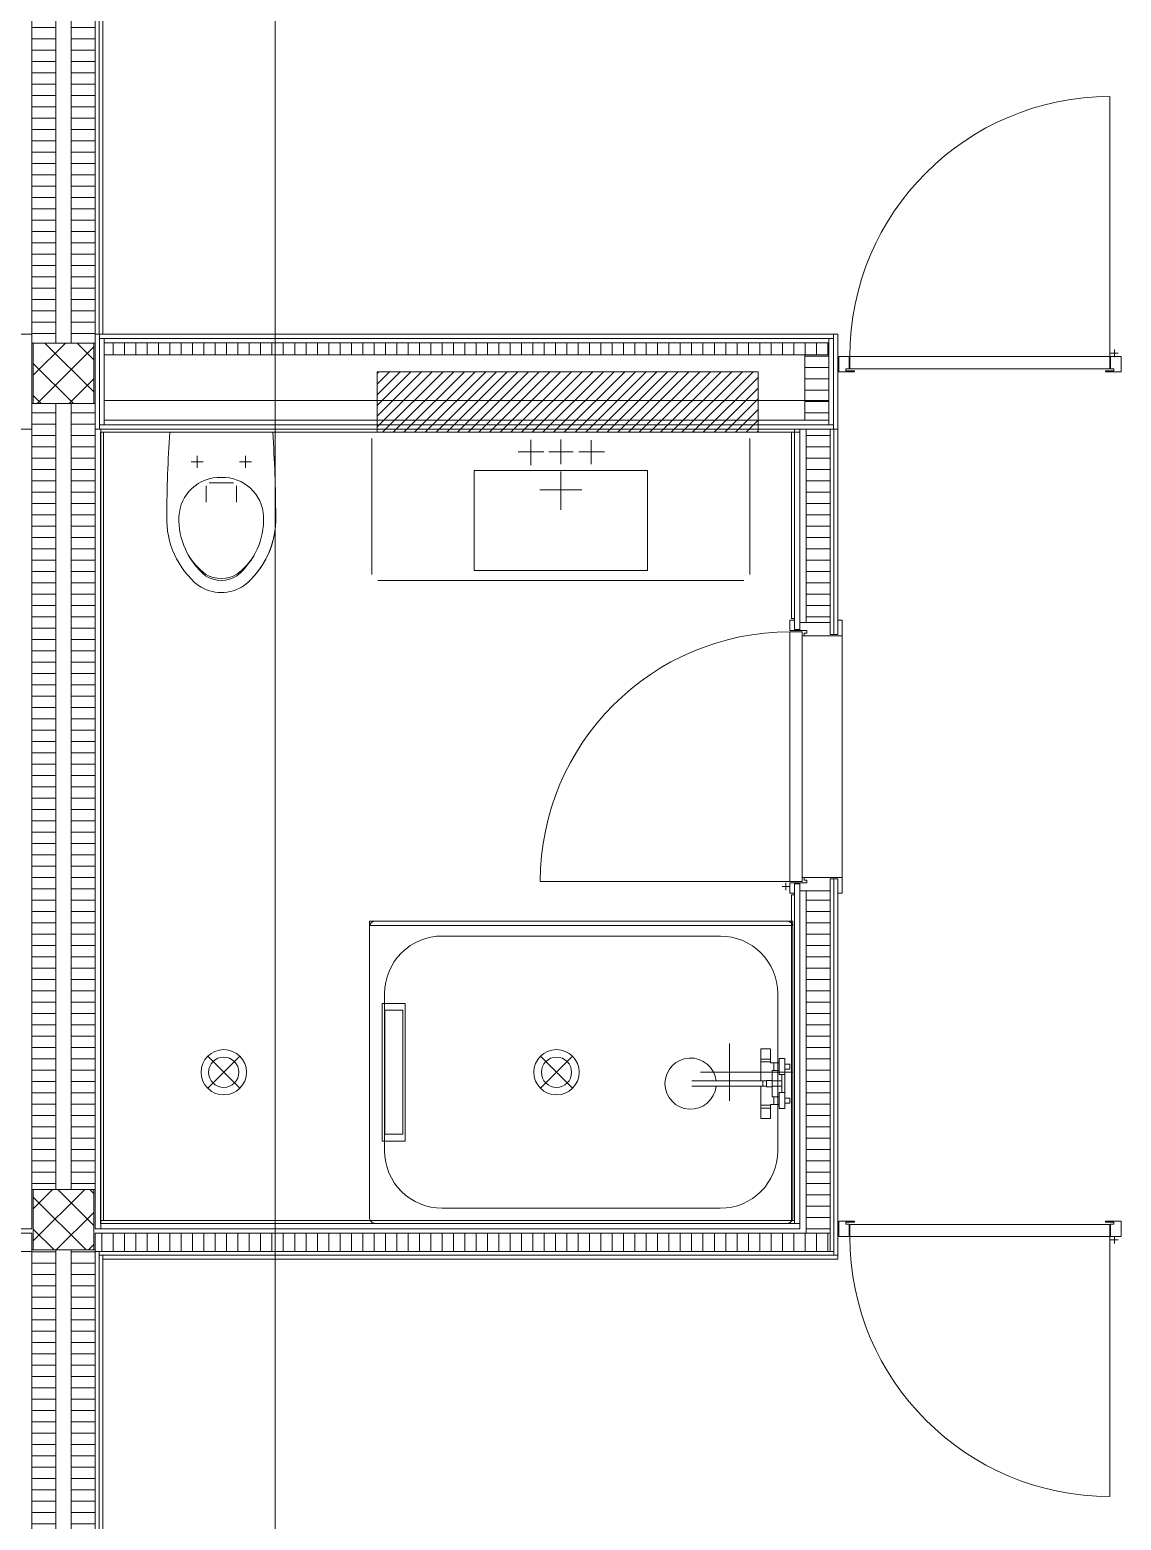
# Model space of a CAD drawing. Extents: x -5275 to 65950, y -3225 to 18875.
# Drawn here: x 46214 to 49822, y 5231 to 10162 of the extents above; entities that cross this region are included whole.
import ezdxf

# ---------------------------------------------------------------- set-up
doc = ezdxf.new("R2010")
doc.units = 0
doc.header["$LTSCALE"] = 50
doc.layers.get('0').update_dxf_attribs({"lineweight": 25})
doc.layers.add('Zargen Fenster', color=7, linetype='Continuous', lineweight=25)

# ---------------------------------------------------------------- blocks, each defined once
blk = doc.blocks.new('Blockreferenz-A0MJL06VFC', base_point=(46225, 8925))
at = {"layer": 'Zargen Fenster', "color": 8, "lineweight": 13, "true_color": 0x808080}
for p, q in [((46225, 9018.6), (46331.4, 9125)), ((46425, 8963.8), (46263.8, 9125)), ((46425, 9069.8), (46369.8, 9125)), ((46237.5, 8925), (46425, 9112.5)), ((46357.7, 8925), (46225, 9057.7)), ((46343.5, 8925), (46425, 9006.5)), ((46251.6, 8925), (46225, 8951.6))]:
    blk.add_line(p, q, dxfattribs=at)
blk = doc.blocks.new('Blockreferenz-A0MJL06XFC', base_point=(46220, 6344.4))
at = {"layer": 'Zargen Fenster', "color": 8, "lineweight": 13, "true_color": 0x808080}
for p, q in [((46220, 8894.4), (46300, 8894.4)), ((46220, 8856.9), (46300, 8856.9)), ((46220, 8819.4), (46300, 8819.4)), ((46220, 8781.9), (46300, 8781.9)), ((46220, 8744.4), (46300, 8744.4)), ((46220, 8706.9), (46300, 8706.9)), ((46220, 8669.4), (46300, 8669.4)), ((46220, 8631.9), (46300, 8631.9)), ((46220, 8594.4), (46300, 8594.4)), ((46220, 8556.9), (46300, 8556.9)), ((46220, 8519.4), (46300, 8519.4)), ((46220, 8481.9), (46300, 8481.9)), ((46220, 8444.4), (46300, 8444.4)), ((46220, 8406.9), (46300, 8406.9)), ((46220, 8369.4), (46300, 8369.4)), ((46220, 8331.9), (46300, 8331.9)), ((46220, 8294.4), (46300, 8294.4)), ((46220, 8256.9), (46300, 8256.9)), ((46220, 8219.4), (46300, 8219.4)), ((46220, 8181.9), (46300, 8181.9)), ((46220, 8144.4), (46300, 8144.4)), ((46220, 8106.9), (46300, 8106.9)), ((46220, 8069.4), (46300, 8069.4)), ((46220, 8031.9), (46300, 8031.9)), ((46220, 7994.4), (46300, 7994.4)), ((46220, 7956.9), (46300, 7956.9)), ((46220, 7919.4), (46300, 7919.4)), ((46220, 7881.9), (46300, 7881.9)), ((46220, 7844.4), (46300, 7844.4)), ((46220, 7806.9), (46300, 7806.9)), ((46220, 7769.4), (46300, 7769.4)), ((46220, 7731.9), (46300, 7731.9)), ((46220, 7694.4), (46300, 7694.4)), ((46220, 7656.9), (46300, 7656.9)), ((46220, 7619.4), (46300, 7619.4)), ((46220, 7581.9), (46300, 7581.9)), ((46220, 7544.4), (46300, 7544.4)), ((46220, 7506.9), (46300, 7506.9)), ((46220, 7469.4), (46300, 7469.4)), ((46220, 7431.9), (46300, 7431.9)), ((46220, 7394.4), (46300, 7394.4)), ((46220, 7356.9), (46300, 7356.9)), ((46220, 7319.4), (46300, 7319.4)), ((46220, 7281.9), (46300, 7281.9)), ((46220, 7244.4), (46300, 7244.4)), ((46220, 7206.9), (46300, 7206.9)), ((46220, 7169.4), (46300, 7169.4)), ((46220, 7131.9), (46300, 7131.9)), ((46220, 7094.4), (46300, 7094.4)), ((46220, 7056.9), (46300, 7056.9)), ((46220, 7019.4), (46300, 7019.4)), ((46220, 6981.9), (46300, 6981.9)), ((46220, 6944.4), (46300, 6944.4)), ((46220, 6906.9), (46300, 6906.9)), ((46220, 6869.4), (46300, 6869.4)), ((46220, 6831.9), (46300, 6831.9)), ((46220, 6794.4), (46300, 6794.4)), ((46220, 6756.9), (46300, 6756.9)), ((46220, 6719.4), (46300, 6719.4)), ((46220, 6681.9), (46300, 6681.9)), ((46220, 6644.4), (46300, 6644.4)), ((46220, 6606.9), (46300, 6606.9)), ((46220, 6569.4), (46300, 6569.4)), ((46220, 6531.9), (46300, 6531.9)), ((46220, 6494.4), (46300, 6494.4)), ((46220, 6456.9), (46300, 6456.9)), ((46220, 6419.4), (46300, 6419.4)), ((46220, 6381.9), (46300, 6381.9)), ((46220, 6344.4), (46300, 6344.4))]:
    blk.add_line(p, q, dxfattribs=at)
blk = doc.blocks.new('Blockreferenz-A0MJL06ZFC', base_point=(46350, 6344.4))
at = {"layer": 'Zargen Fenster', "color": 8, "lineweight": 13, "true_color": 0x808080}
for p, q in [((46350, 8894.4), (46430, 8894.4)), ((46350, 8856.9), (46430, 8856.9)), ((46350, 8819.4), (46430, 8819.4)), ((46350, 8781.9), (46430, 8781.9)), ((46350, 8744.4), (46430, 8744.4)), ((46350, 8706.9), (46430, 8706.9)), ((46350, 8669.4), (46430, 8669.4)), ((46350, 8631.9), (46430, 8631.9)), ((46350, 8594.4), (46430, 8594.4)), ((46350, 8556.9), (46430, 8556.9)), ((46350, 8519.4), (46430, 8519.4)), ((46350, 8481.9), (46430, 8481.9)), ((46350, 8444.4), (46430, 8444.4)), ((46350, 8406.9), (46430, 8406.9)), ((46350, 8369.4), (46430, 8369.4)), ((46350, 8331.9), (46430, 8331.9)), ((46350, 8294.4), (46430, 8294.4)), ((46350, 8256.9), (46430, 8256.9)), ((46350, 8219.4), (46430, 8219.4)), ((46350, 8181.9), (46430, 8181.9)), ((46350, 8144.4), (46430, 8144.4)), ((46350, 8106.9), (46430, 8106.9)), ((46350, 8069.4), (46430, 8069.4)), ((46350, 8031.9), (46430, 8031.9)), ((46350, 7994.4), (46430, 7994.4)), ((46350, 7956.9), (46430, 7956.9)), ((46350, 7919.4), (46430, 7919.4)), ((46350, 7881.9), (46430, 7881.9)), ((46350, 7844.4), (46430, 7844.4)), ((46350, 7806.9), (46430, 7806.9)), ((46350, 7769.4), (46430, 7769.4)), ((46350, 7731.9), (46430, 7731.9)), ((46350, 7694.4), (46430, 7694.4)), ((46350, 7656.9), (46430, 7656.9)), ((46350, 7619.4), (46430, 7619.4)), ((46350, 7581.9), (46430, 7581.9)), ((46350, 7544.4), (46430, 7544.4)), ((46350, 7506.9), (46430, 7506.9)), ((46350, 7469.4), (46430, 7469.4)), ((46350, 7431.9), (46430, 7431.9)), ((46350, 7394.4), (46430, 7394.4)), ((46350, 7356.9), (46430, 7356.9)), ((46350, 7319.4), (46430, 7319.4)), ((46350, 7281.9), (46430, 7281.9)), ((46350, 7244.4), (46430, 7244.4)), ((46350, 7206.9), (46430, 7206.9)), ((46350, 7169.4), (46430, 7169.4)), ((46350, 7131.9), (46430, 7131.9)), ((46350, 7094.4), (46430, 7094.4)), ((46350, 7056.9), (46430, 7056.9)), ((46350, 7019.4), (46430, 7019.4)), ((46350, 6981.9), (46430, 6981.9)), ((46350, 6944.4), (46430, 6944.4)), ((46350, 6906.9), (46430, 6906.9)), ((46350, 6869.4), (46430, 6869.4)), ((46350, 6831.9), (46430, 6831.9)), ((46350, 6794.4), (46430, 6794.4)), ((46350, 6756.9), (46430, 6756.9)), ((46350, 6719.4), (46430, 6719.4)), ((46350, 6681.9), (46430, 6681.9)), ((46350, 6644.4), (46430, 6644.4)), ((46350, 6606.9), (46430, 6606.9)), ((46350, 6569.4), (46430, 6569.4)), ((46350, 6531.9), (46430, 6531.9)), ((46350, 6494.4), (46430, 6494.4)), ((46350, 6456.9), (46430, 6456.9)), ((46350, 6419.4), (46430, 6419.4)), ((46350, 6381.9), (46430, 6381.9)), ((46350, 6344.4), (46430, 6344.4))]:
    blk.add_line(p, q, dxfattribs=at)
blk = doc.blocks.new('Blockreferenz-A0MJL073FC', base_point=(46220, 9156.9))
at = {"layer": 'Zargen Fenster', "color": 8, "lineweight": 13, "true_color": 0x808080}
for p, q in [((46220, 13094.4), (46300, 13094.4)), ((46220, 13056.9), (46300, 13056.9)), ((46220, 13019.4), (46300, 13019.4)), ((46220, 12981.9), (46300, 12981.9)), ((46220, 12944.4), (46300, 12944.4)), ((46220, 12906.9), (46300, 12906.9)), ((46220, 12869.4), (46300, 12869.4)), ((46220, 12831.9), (46300, 12831.9)), ((46220, 12794.4), (46300, 12794.4)), ((46220, 12756.9), (46300, 12756.9)), ((46220, 12719.4), (46300, 12719.4)), ((46220, 12681.9), (46300, 12681.9)), ((46220, 12644.4), (46300, 12644.4)), ((46220, 12606.9), (46300, 12606.9)), ((46220, 12569.4), (46300, 12569.4)), ((46220, 12531.9), (46300, 12531.9)), ((46220, 12494.4), (46300, 12494.4)), ((46220, 12456.9), (46300, 12456.9)), ((46220, 12419.4), (46300, 12419.4)), ((46220, 12381.9), (46300, 12381.9)), ((46220, 12344.4), (46300, 12344.4)), ((46220, 12306.9), (46300, 12306.9)), ((46220, 12269.4), (46300, 12269.4)), ((46220, 12231.9), (46300, 12231.9)), ((46220, 12194.4), (46300, 12194.4)), ((46220, 12156.9), (46300, 12156.9)), ((46220, 12119.4), (46300, 12119.4)), ((46220, 12081.9), (46300, 12081.9)), ((46220, 12044.4), (46300, 12044.4)), ((46220, 12006.9), (46300, 12006.9)), ((46220, 11969.4), (46300, 11969.4)), ((46220, 11931.9), (46300, 11931.9)), ((46220, 11894.4), (46300, 11894.4)), ((46220, 11856.9), (46300, 11856.9)), ((46220, 11819.4), (46300, 11819.4)), ((46220, 11781.9), (46300, 11781.9)), ((46220, 11744.4), (46300, 11744.4)), ((46220, 11706.9), (46300, 11706.9)), ((46220, 11669.4), (46300, 11669.4)), ((46220, 11631.9), (46300, 11631.9)), ((46220, 11594.4), (46300, 11594.4)), ((46220, 11556.9), (46300, 11556.9)), ((46220, 11519.4), (46300, 11519.4)), ((46220, 11481.9), (46300, 11481.9)), ((46220, 11444.4), (46300, 11444.4)), ((46220, 11406.9), (46300, 11406.9)), ((46220, 11369.4), (46300, 11369.4)), ((46220, 11331.9), (46300, 11331.9)), ((46220, 11294.4), (46300, 11294.4)), ((46220, 11256.9), (46300, 11256.9)), ((46220, 11219.4), (46300, 11219.4)), ((46220, 11181.9), (46300, 11181.9)), ((46220, 11144.4), (46300, 11144.4)), ((46220, 11106.9), (46300, 11106.9)), ((46220, 11069.4), (46300, 11069.4)), ((46220, 11031.9), (46300, 11031.9)), ((46220, 10994.4), (46300, 10994.4)), ((46220, 10956.9), (46300, 10956.9)), ((46220, 10919.4), (46300, 10919.4)), ((46220, 10881.9), (46300, 10881.9)), ((46220, 10844.4), (46300, 10844.4)), ((46220, 10806.9), (46300, 10806.9)), ((46220, 10769.4), (46300, 10769.4)), ((46220, 10731.9), (46300, 10731.9)), ((46220, 10694.4), (46300, 10694.4)), ((46220, 10656.9), (46300, 10656.9)), ((46220, 10619.4), (46300, 10619.4)), ((46220, 10581.9), (46300, 10581.9)), ((46220, 10544.4), (46300, 10544.4)), ((46220, 10506.9), (46300, 10506.9)), ((46220, 10469.4), (46300, 10469.4)), ((46220, 10431.9), (46300, 10431.9)), ((46220, 10394.4), (46300, 10394.4)), ((46220, 10356.9), (46300, 10356.9)), ((46220, 10319.4), (46300, 10319.4)), ((46220, 10281.9), (46300, 10281.9)), ((46220, 10244.4), (46300, 10244.4)), ((46220, 10206.9), (46300, 10206.9)), ((46220, 10169.4), (46300, 10169.4)), ((46220, 10131.9), (46300, 10131.9)), ((46220, 10094.4), (46300, 10094.4)), ((46220, 10056.9), (46300, 10056.9)), ((46220, 10019.4), (46300, 10019.4)), ((46220, 9981.9), (46300, 9981.9)), ((46220, 9944.4), (46300, 9944.4)), ((46220, 9906.9), (46300, 9906.9)), ((46220, 9869.4), (46300, 9869.4)), ((46220, 9831.9), (46300, 9831.9)), ((46220, 9794.4), (46300, 9794.4)), ((46220, 9756.9), (46300, 9756.9)), ((46220, 9719.4), (46300, 9719.4)), ((46220, 9681.9), (46300, 9681.9)), ((46220, 9644.4), (46300, 9644.4)), ((46220, 9606.9), (46300, 9606.9)), ((46220, 9569.4), (46300, 9569.4)), ((46220, 9531.9), (46300, 9531.9)), ((46220, 9494.4), (46300, 9494.4)), ((46220, 9456.9), (46300, 9456.9)), ((46220, 9419.4), (46300, 9419.4)), ((46220, 9381.9), (46300, 9381.9)), ((46220, 9344.4), (46300, 9344.4)), ((46220, 9306.9), (46300, 9306.9)), ((46220, 9269.4), (46300, 9269.4)), ((46220, 9231.9), (46300, 9231.9)), ((46220, 9194.4), (46300, 9194.4)), ((46220, 9156.9), (46300, 9156.9))]:
    blk.add_line(p, q, dxfattribs=at)
blk = doc.blocks.new('Blockreferenz-A0MJL075FC', base_point=(46350, 9156.9))
at = {"layer": 'Zargen Fenster', "color": 8, "lineweight": 13, "true_color": 0x808080}
for p, q in [((46350, 13094.4), (46430, 13094.4)), ((46350, 13056.9), (46430, 13056.9)), ((46350, 13019.4), (46430, 13019.4)), ((46350, 12981.9), (46430, 12981.9)), ((46350, 12944.4), (46430, 12944.4)), ((46350, 12906.9), (46430, 12906.9)), ((46350, 12869.4), (46430, 12869.4)), ((46350, 12831.9), (46430, 12831.9)), ((46350, 12794.4), (46430, 12794.4)), ((46350, 12756.9), (46430, 12756.9)), ((46350, 12719.4), (46430, 12719.4)), ((46350, 12681.9), (46430, 12681.9)), ((46350, 12644.4), (46430, 12644.4)), ((46350, 12606.9), (46430, 12606.9)), ((46350, 12569.4), (46430, 12569.4)), ((46350, 12531.9), (46430, 12531.9)), ((46350, 12494.4), (46430, 12494.4)), ((46350, 12456.9), (46430, 12456.9)), ((46350, 12419.4), (46430, 12419.4)), ((46350, 12381.9), (46430, 12381.9)), ((46350, 12344.4), (46430, 12344.4)), ((46350, 12306.9), (46430, 12306.9)), ((46350, 12269.4), (46430, 12269.4)), ((46350, 12231.9), (46430, 12231.9)), ((46350, 12194.4), (46430, 12194.4)), ((46350, 12156.9), (46430, 12156.9)), ((46350, 12119.4), (46430, 12119.4)), ((46350, 12081.9), (46430, 12081.9)), ((46350, 12044.4), (46430, 12044.4)), ((46350, 12006.9), (46430, 12006.9)), ((46350, 11969.4), (46430, 11969.4)), ((46350, 11931.9), (46430, 11931.9)), ((46350, 11894.4), (46430, 11894.4)), ((46350, 11856.9), (46430, 11856.9)), ((46350, 11819.4), (46430, 11819.4)), ((46350, 11781.9), (46430, 11781.9)), ((46350, 11744.4), (46430, 11744.4)), ((46350, 11706.9), (46430, 11706.9)), ((46350, 11669.4), (46430, 11669.4)), ((46350, 11631.9), (46430, 11631.9)), ((46350, 11594.4), (46430, 11594.4)), ((46350, 11556.9), (46430, 11556.9)), ((46350, 11519.4), (46430, 11519.4)), ((46350, 11481.9), (46430, 11481.9)), ((46350, 11444.4), (46430, 11444.4)), ((46350, 11406.9), (46430, 11406.9)), ((46350, 11369.4), (46430, 11369.4)), ((46350, 11331.9), (46430, 11331.9)), ((46350, 11294.4), (46430, 11294.4)), ((46350, 11256.9), (46430, 11256.9)), ((46350, 11219.4), (46430, 11219.4)), ((46350, 11181.9), (46430, 11181.9)), ((46350, 11144.4), (46430, 11144.4)), ((46350, 11106.9), (46430, 11106.9)), ((46350, 11069.4), (46430, 11069.4)), ((46350, 11031.9), (46430, 11031.9)), ((46350, 10994.4), (46430, 10994.4)), ((46350, 10956.9), (46430, 10956.9)), ((46350, 10919.4), (46430, 10919.4)), ((46350, 10881.9), (46430, 10881.9)), ((46350, 10844.4), (46430, 10844.4)), ((46350, 10806.9), (46430, 10806.9)), ((46350, 10769.4), (46430, 10769.4)), ((46350, 10731.9), (46430, 10731.9)), ((46350, 10694.4), (46430, 10694.4)), ((46350, 10656.9), (46430, 10656.9)), ((46350, 10619.4), (46430, 10619.4)), ((46350, 10581.9), (46430, 10581.9)), ((46350, 10544.4), (46430, 10544.4)), ((46350, 10506.9), (46430, 10506.9)), ((46350, 10469.4), (46430, 10469.4)), ((46350, 10431.9), (46430, 10431.9)), ((46350, 10394.4), (46430, 10394.4)), ((46350, 10356.9), (46430, 10356.9)), ((46350, 10319.4), (46430, 10319.4)), ((46350, 10281.9), (46430, 10281.9)), ((46350, 10244.4), (46430, 10244.4)), ((46350, 10206.9), (46430, 10206.9)), ((46350, 10169.4), (46430, 10169.4)), ((46350, 10131.9), (46430, 10131.9)), ((46350, 10094.4), (46430, 10094.4)), ((46350, 10056.9), (46430, 10056.9)), ((46350, 10019.4), (46430, 10019.4)), ((46350, 9981.9), (46430, 9981.9)), ((46350, 9944.4), (46430, 9944.4)), ((46350, 9906.9), (46430, 9906.9)), ((46350, 9869.4), (46430, 9869.4)), ((46350, 9831.9), (46430, 9831.9)), ((46350, 9794.4), (46430, 9794.4)), ((46350, 9756.9), (46430, 9756.9)), ((46350, 9719.4), (46430, 9719.4)), ((46350, 9681.9), (46430, 9681.9)), ((46350, 9644.4), (46430, 9644.4)), ((46350, 9606.9), (46430, 9606.9)), ((46350, 9569.4), (46430, 9569.4)), ((46350, 9531.9), (46430, 9531.9)), ((46350, 9494.4), (46430, 9494.4)), ((46350, 9456.9), (46430, 9456.9)), ((46350, 9419.4), (46430, 9419.4)), ((46350, 9381.9), (46430, 9381.9)), ((46350, 9344.4), (46430, 9344.4)), ((46350, 9306.9), (46430, 9306.9)), ((46350, 9269.4), (46430, 9269.4)), ((46350, 9231.9), (46430, 9231.9)), ((46350, 9194.4), (46430, 9194.4)), ((46350, 9156.9), (46430, 9156.9))]:
    blk.add_line(p, q, dxfattribs=at)
blk = doc.blocks.new('Blockreferenz-A0MJL079FC', base_point=(46225, 6125))
at = {"layer": 'Zargen Fenster', "color": 8, "lineweight": 13, "true_color": 0x808080}
for p, q in [((46225, 6260.9), (46289.1, 6325)), ((46225, 6154.8), (46395.2, 6325)), ((46425, 6206.1), (46306.1, 6325)), ((46425, 6312.1), (46412.1, 6325)), ((46400, 6125), (46225, 6300)), ((46301.2, 6125), (46425, 6248.8)), ((46293.9, 6125), (46225, 6193.9)), ((46407.3, 6125), (46425, 6142.7))]:
    blk.add_line(p, q, dxfattribs=at)
blk = doc.blocks.new('Blockreferenz-A0MJL07BFC', base_point=(46220, 2556.9))
at = {"layer": 'Zargen Fenster', "color": 8, "lineweight": 13, "true_color": 0x808080}
for p, q in [((46220, 6119.4), (46300, 6119.4)), ((46220, 6081.9), (46300, 6081.9)), ((46220, 6044.4), (46300, 6044.4)), ((46220, 6006.9), (46300, 6006.9)), ((46220, 5969.4), (46300, 5969.4)), ((46220, 5931.9), (46300, 5931.9)), ((46220, 5894.4), (46300, 5894.4)), ((46220, 5856.9), (46300, 5856.9)), ((46220, 5819.4), (46300, 5819.4)), ((46220, 5781.9), (46300, 5781.9)), ((46220, 5744.4), (46300, 5744.4)), ((46220, 5706.9), (46300, 5706.9)), ((46220, 5669.4), (46300, 5669.4)), ((46220, 5631.9), (46300, 5631.9)), ((46220, 5594.4), (46300, 5594.4)), ((46220, 5556.9), (46300, 5556.9)), ((46220, 5519.4), (46300, 5519.4)), ((46220, 5481.9), (46300, 5481.9)), ((46220, 5444.4), (46300, 5444.4)), ((46220, 5406.9), (46300, 5406.9)), ((46220, 5369.4), (46300, 5369.4)), ((46220, 5331.9), (46300, 5331.9)), ((46220, 5294.4), (46300, 5294.4)), ((46220, 5256.9), (46300, 5256.9)), ((46220, 5219.4), (46300, 5219.4)), ((46220, 5181.9), (46300, 5181.9)), ((46220, 5144.4), (46300, 5144.4)), ((46220, 5106.9), (46300, 5106.9)), ((46220, 5069.4), (46300, 5069.4)), ((46220, 5031.9), (46300, 5031.9)), ((46220, 4994.4), (46300, 4994.4)), ((46220, 4956.9), (46300, 4956.9)), ((46220, 4919.4), (46300, 4919.4)), ((46220, 4881.9), (46300, 4881.9)), ((46220, 4844.4), (46300, 4844.4)), ((46220, 4806.9), (46300, 4806.9)), ((46220, 4769.4), (46300, 4769.4)), ((46220, 4731.9), (46300, 4731.9)), ((46220, 4694.4), (46300, 4694.4)), ((46220, 4656.9), (46300, 4656.9)), ((46220, 4619.4), (46300, 4619.4)), ((46220, 4581.9), (46300, 4581.9)), ((46220, 4544.4), (46300, 4544.4)), ((46220, 4506.9), (46300, 4506.9)), ((46220, 4469.4), (46300, 4469.4)), ((46220, 4431.9), (46300, 4431.9)), ((46220, 4394.4), (46300, 4394.4)), ((46220, 4356.9), (46300, 4356.9)), ((46220, 4319.4), (46300, 4319.4)), ((46220, 4281.9), (46300, 4281.9)), ((46220, 4244.4), (46300, 4244.4)), ((46220, 4206.9), (46300, 4206.9)), ((46220, 4169.4), (46300, 4169.4)), ((46220, 4131.9), (46300, 4131.9)), ((46220, 4094.4), (46300, 4094.4)), ((46220, 4056.9), (46300, 4056.9)), ((46220, 4019.4), (46300, 4019.4)), ((46220, 3981.9), (46300, 3981.9)), ((46220, 3944.4), (46300, 3944.4)), ((46220, 3906.9), (46300, 3906.9)), ((46220, 3869.4), (46300, 3869.4)), ((46220, 3831.9), (46300, 3831.9)), ((46220, 3794.4), (46300, 3794.4)), ((46220, 3756.9), (46300, 3756.9)), ((46220, 3719.4), (46300, 3719.4)), ((46220, 3681.9), (46300, 3681.9)), ((46220, 3644.4), (46300, 3644.4)), ((46220, 3606.9), (46300, 3606.9)), ((46220, 3569.4), (46300, 3569.4)), ((46220, 3531.9), (46300, 3531.9)), ((46220, 3494.4), (46300, 3494.4)), ((46220, 3456.9), (46300, 3456.9)), ((46220, 3419.4), (46300, 3419.4)), ((46220, 3381.9), (46300, 3381.9)), ((46220, 3344.4), (46300, 3344.4)), ((46220, 3306.9), (46300, 3306.9)), ((46220, 3269.4), (46300, 3269.4)), ((46220, 3231.9), (46300, 3231.9)), ((46220, 3194.4), (46300, 3194.4)), ((46220, 3156.9), (46300, 3156.9)), ((46220, 3119.4), (46300, 3119.4)), ((46220, 3081.9), (46300, 3081.9)), ((46220, 3044.4), (46300, 3044.4)), ((46220, 3006.9), (46300, 3006.9)), ((46220, 2969.4), (46300, 2969.4)), ((46220, 2931.9), (46300, 2931.9)), ((46220, 2894.4), (46300, 2894.4)), ((46220, 2856.9), (46300, 2856.9)), ((46220, 2819.4), (46300, 2819.4)), ((46220, 2781.9), (46300, 2781.9)), ((46220, 2744.4), (46300, 2744.4)), ((46220, 2706.9), (46300, 2706.9)), ((46220, 2669.4), (46300, 2669.4)), ((46220, 2631.9), (46300, 2631.9)), ((46220, 2594.4), (46300, 2594.4)), ((46220, 2556.9), (46300, 2556.9))]:
    blk.add_line(p, q, dxfattribs=at)
blk = doc.blocks.new('Blockreferenz-A0MJL07DFC', base_point=(46350, 2556.9))
at = {"layer": 'Zargen Fenster', "color": 8, "lineweight": 13, "true_color": 0x808080}
for p, q in [((46350, 6119.4), (46430, 6119.4)), ((46350, 6081.9), (46430, 6081.9)), ((46350, 6044.4), (46430, 6044.4)), ((46350, 6006.9), (46430, 6006.9)), ((46350, 5969.4), (46430, 5969.4)), ((46350, 5931.9), (46430, 5931.9)), ((46350, 5894.4), (46430, 5894.4)), ((46350, 5856.9), (46430, 5856.9)), ((46350, 5819.4), (46430, 5819.4)), ((46350, 5781.9), (46430, 5781.9)), ((46350, 5744.4), (46430, 5744.4)), ((46350, 5706.9), (46430, 5706.9)), ((46350, 5669.4), (46430, 5669.4)), ((46350, 5631.9), (46430, 5631.9)), ((46350, 5594.4), (46430, 5594.4)), ((46350, 5556.9), (46430, 5556.9)), ((46350, 5519.4), (46430, 5519.4)), ((46350, 5481.9), (46430, 5481.9)), ((46350, 5444.4), (46430, 5444.4)), ((46350, 5406.9), (46430, 5406.9)), ((46350, 5369.4), (46430, 5369.4)), ((46350, 5331.9), (46430, 5331.9)), ((46350, 5294.4), (46430, 5294.4)), ((46350, 5256.9), (46430, 5256.9)), ((46350, 5219.4), (46430, 5219.4)), ((46350, 5181.9), (46430, 5181.9)), ((46350, 5144.4), (46430, 5144.4)), ((46350, 5106.9), (46430, 5106.9)), ((46350, 5069.4), (46430, 5069.4)), ((46350, 5031.9), (46430, 5031.9)), ((46350, 4994.4), (46430, 4994.4)), ((46350, 4956.9), (46430, 4956.9)), ((46350, 4919.4), (46430, 4919.4)), ((46350, 4881.9), (46430, 4881.9)), ((46350, 4844.4), (46430, 4844.4)), ((46350, 4806.9), (46430, 4806.9)), ((46350, 4769.4), (46430, 4769.4)), ((46350, 4731.9), (46430, 4731.9)), ((46350, 4694.4), (46430, 4694.4)), ((46350, 4656.9), (46430, 4656.9)), ((46350, 4619.4), (46430, 4619.4)), ((46350, 4581.9), (46430, 4581.9)), ((46350, 4544.4), (46430, 4544.4)), ((46350, 4506.9), (46430, 4506.9)), ((46350, 4469.4), (46430, 4469.4)), ((46350, 4431.9), (46430, 4431.9)), ((46350, 4394.4), (46430, 4394.4)), ((46350, 4356.9), (46430, 4356.9)), ((46350, 4319.4), (46430, 4319.4)), ((46350, 4281.9), (46430, 4281.9)), ((46350, 4244.4), (46430, 4244.4)), ((46350, 4206.9), (46430, 4206.9)), ((46350, 4169.4), (46430, 4169.4)), ((46350, 4131.9), (46430, 4131.9)), ((46350, 4094.4), (46430, 4094.4)), ((46350, 4056.9), (46430, 4056.9)), ((46350, 4019.4), (46430, 4019.4)), ((46350, 3981.9), (46430, 3981.9)), ((46350, 3944.4), (46430, 3944.4)), ((46350, 3906.9), (46430, 3906.9)), ((46350, 3869.4), (46430, 3869.4)), ((46350, 3831.9), (46430, 3831.9)), ((46350, 3794.4), (46430, 3794.4)), ((46350, 3756.9), (46430, 3756.9)), ((46350, 3719.4), (46430, 3719.4)), ((46350, 3681.9), (46430, 3681.9)), ((46350, 3644.4), (46430, 3644.4)), ((46350, 3606.9), (46430, 3606.9)), ((46350, 3569.4), (46430, 3569.4)), ((46350, 3531.9), (46430, 3531.9)), ((46350, 3494.4), (46430, 3494.4)), ((46350, 3456.9), (46430, 3456.9)), ((46350, 3419.4), (46430, 3419.4)), ((46350, 3381.9), (46430, 3381.9)), ((46350, 3344.4), (46430, 3344.4)), ((46350, 3306.9), (46430, 3306.9)), ((46350, 3269.4), (46430, 3269.4)), ((46350, 3231.9), (46430, 3231.9)), ((46350, 3194.4), (46430, 3194.4)), ((46350, 3156.9), (46430, 3156.9)), ((46350, 3119.4), (46430, 3119.4)), ((46350, 3081.9), (46430, 3081.9)), ((46350, 3044.4), (46430, 3044.4)), ((46350, 3006.9), (46430, 3006.9)), ((46350, 2969.4), (46430, 2969.4)), ((46350, 2931.9), (46430, 2931.9)), ((46350, 2894.4), (46430, 2894.4)), ((46350, 2856.9), (46430, 2856.9)), ((46350, 2819.4), (46430, 2819.4)), ((46350, 2781.9), (46430, 2781.9)), ((46350, 2744.4), (46430, 2744.4)), ((46350, 2706.9), (46430, 2706.9)), ((46350, 2669.4), (46430, 2669.4)), ((46350, 2631.9), (46430, 2631.9)), ((46350, 2594.4), (46430, 2594.4)), ((46350, 2556.9), (46430, 2556.9))]:
    blk.add_line(p, q, dxfattribs=at)
blk = doc.blocks.new('Blockreferenz-A0MJL0ANFC', base_point=(48780, 6194.4))
at = {"layer": 'Zargen Fenster', "color": 8, "lineweight": 13, "true_color": 0x808080}
for p, q in [((48780, 7281.9), (48860, 7281.9)), ((48780, 7244.4), (48860, 7244.4)), ((48780, 7206.9), (48860, 7206.9)), ((48780, 7169.4), (48860, 7169.4)), ((48780, 7131.9), (48860, 7131.9)), ((48780, 7094.4), (48860, 7094.4)), ((48780, 7056.9), (48860, 7056.9)), ((48780, 7019.4), (48860, 7019.4)), ((48780, 6981.9), (48860, 6981.9)), ((48780, 6944.4), (48860, 6944.4)), ((48780, 6906.9), (48860, 6906.9)), ((48780, 6869.4), (48860, 6869.4)), ((48780, 6831.9), (48860, 6831.9)), ((48780, 6794.4), (48860, 6794.4)), ((48780, 6756.9), (48860, 6756.9)), ((48780, 6719.4), (48860, 6719.4)), ((48780, 6681.9), (48860, 6681.9)), ((48780, 6644.4), (48860, 6644.4)), ((48780, 6606.9), (48860, 6606.9)), ((48780, 6569.4), (48860, 6569.4)), ((48780, 6531.9), (48860, 6531.9)), ((48780, 6494.4), (48860, 6494.4)), ((48780, 6456.9), (48860, 6456.9)), ((48780, 6419.4), (48860, 6419.4)), ((48780, 6381.9), (48860, 6381.9)), ((48780, 6344.4), (48860, 6344.4)), ((48780, 6306.9), (48860, 6306.9)), ((48780, 6269.4), (48860, 6269.4)), ((48780, 6231.9), (48860, 6231.9)), ((48780, 6194.4), (48860, 6194.4))]:
    blk.add_line(p, q, dxfattribs=at)
blk = doc.blocks.new('Blockreferenz-A0MJL0APFC', base_point=(48780, 8219.4))
at = {"layer": 'Zargen Fenster', "color": 8, "lineweight": 13, "true_color": 0x808080}
for p, q in [((48780, 8819.4), (48860, 8819.4)), ((48780, 8781.9), (48860, 8781.9)), ((48780, 8744.4), (48860, 8744.4)), ((48780, 8706.9), (48860, 8706.9)), ((48780, 8669.4), (48860, 8669.4)), ((48780, 8631.9), (48860, 8631.9)), ((48780, 8594.4), (48860, 8594.4)), ((48780, 8556.9), (48860, 8556.9)), ((48780, 8519.4), (48860, 8519.4)), ((48780, 8481.9), (48860, 8481.9)), ((48780, 8444.4), (48860, 8444.4)), ((48780, 8406.9), (48860, 8406.9)), ((48780, 8369.4), (48860, 8369.4)), ((48780, 8331.9), (48860, 8331.9)), ((48780, 8294.4), (48860, 8294.4)), ((48780, 8256.9), (48860, 8256.9)), ((48780, 8219.4), (48860, 8219.4))]:
    blk.add_line(p, q, dxfattribs=at)
blk = doc.blocks.new('Blockreferenz-A0MJL0ARFC', base_point=(46451.9, 6120))
at = {"layer": 'Zargen Fenster', "color": 8, "lineweight": 13, "true_color": 0x808080}
for p, q in [((46451.9, 6120), (46451.9, 6180.5)), ((46489.4, 6120), (46489.4, 6180.5)), ((46526.9, 6120), (46526.9, 6180.5)), ((46564.4, 6120), (46564.4, 6180.5)), ((46601.9, 6120), (46601.9, 6180.5)), ((46639.4, 6120), (46639.4, 6180.5)), ((46676.9, 6120), (46676.9, 6180.5)), ((46714.4, 6120), (46714.4, 6180.5)), ((46751.9, 6120), (46751.9, 6180.5)), ((46789.4, 6120), (46789.4, 6180.5)), ((46826.9, 6120), (46826.9, 6180.5)), ((46864.4, 6120), (46864.4, 6180.5)), ((46901.9, 6120), (46901.9, 6180.5)), ((46939.4, 6120), (46939.4, 6180.5)), ((46976.9, 6120), (46976.9, 6180.5)), ((47014.4, 6120), (47014.4, 6180.5)), ((47051.9, 6120), (47051.9, 6180.5)), ((47089.4, 6120), (47089.4, 6180.5)), ((47126.9, 6120), (47126.9, 6180.5)), ((47164.4, 6120), (47164.4, 6180.5)), ((47201.9, 6120), (47201.9, 6180.5)), ((47239.4, 6120), (47239.4, 6180.5)), ((47276.9, 6120), (47276.9, 6180.5)), ((47314.4, 6120), (47314.4, 6180.5)), ((47351.9, 6120), (47351.9, 6180.5)), ((47389.4, 6120), (47389.4, 6180.5)), ((47426.9, 6120), (47426.9, 6180.5)), ((47464.4, 6120), (47464.4, 6180.5)), ((47501.9, 6120), (47501.9, 6180.5)), ((47539.4, 6120), (47539.4, 6180.5)), ((47576.9, 6120), (47576.9, 6180.5)), ((47614.4, 6120), (47614.4, 6180.5)), ((47651.9, 6120), (47651.9, 6180.5)), ((47689.4, 6120), (47689.4, 6180.5)), ((47726.9, 6120), (47726.9, 6180.5)), ((47764.4, 6120), (47764.4, 6180.5)), ((47801.9, 6120), (47801.9, 6180.5)), ((47839.4, 6120), (47839.4, 6180.5)), ((47876.9, 6120), (47876.9, 6180.5)), ((47914.4, 6120), (47914.4, 6180.5)), ((47951.9, 6120), (47951.9, 6180.5)), ((47989.4, 6120), (47989.4, 6180.5)), ((48026.9, 6120), (48026.9, 6180.5)), ((48064.4, 6120), (48064.4, 6180.5)), ((48101.9, 6120), (48101.9, 6180.5)), ((48139.4, 6120), (48139.4, 6180.5)), ((48176.9, 6120), (48176.9, 6180.5)), ((48214.4, 6120), (48214.4, 6180.5)), ((48251.9, 6120), (48251.9, 6180.5)), ((48289.4, 6120), (48289.4, 6180.5)), ((48326.9, 6120), (48326.9, 6180.5)), ((48364.4, 6120), (48364.4, 6180.5)), ((48401.9, 6120), (48401.9, 6180.5)), ((48439.4, 6120), (48439.4, 6180.5)), ((48476.9, 6120), (48476.9, 6180.5)), ((48514.4, 6120), (48514.4, 6180.5)), ((48551.9, 6120), (48551.9, 6180.5)), ((48589.4, 6120), (48589.4, 6180.5)), ((48626.9, 6120), (48626.9, 6180.5)), ((48664.4, 6120), (48664.4, 6180.5)), ((48701.9, 6120), (48701.9, 6180.5)), ((48739.4, 6120), (48739.4, 6180.5)), ((48776.9, 6120), (48776.9, 6180.5)), ((48814.4, 6120), (48814.4, 6180.5)), ((48851.9, 6120), (48851.9, 6180.5))]:
    blk.add_line(p, q, dxfattribs=at)
blk = doc.blocks.new('Blockreferenz-A0MJL0ATFC', base_point=(46489.4, 9086))
at = {"layer": 'Zargen Fenster', "color": 8, "lineweight": 13, "true_color": 0x808080}
for p, q in [((46489.4, 9086), (46489.4, 9126)), ((46526.9, 9086), (46526.9, 9126)), ((46564.4, 9086), (46564.4, 9126)), ((46601.9, 9086), (46601.9, 9126)), ((46639.4, 9086), (46639.4, 9126)), ((46676.9, 9086), (46676.9, 9126)), ((46714.4, 9086), (46714.4, 9126)), ((46751.9, 9086), (46751.9, 9126)), ((46789.4, 9086), (46789.4, 9126)), ((46826.9, 9086), (46826.9, 9126)), ((46864.4, 9086), (46864.4, 9126)), ((46901.9, 9086), (46901.9, 9126)), ((46939.4, 9086), (46939.4, 9126)), ((46976.9, 9086), (46976.9, 9126)), ((47014.4, 9086), (47014.4, 9126)), ((47051.9, 9086), (47051.9, 9126)), ((47089.4, 9086), (47089.4, 9126)), ((47126.9, 9086), (47126.9, 9126)), ((47164.4, 9086), (47164.4, 9126)), ((47201.9, 9086), (47201.9, 9126)), ((47239.4, 9086), (47239.4, 9126)), ((47276.9, 9086), (47276.9, 9126)), ((47314.4, 9086), (47314.4, 9126)), ((47351.9, 9086), (47351.9, 9126)), ((47389.4, 9086), (47389.4, 9126)), ((47426.9, 9086), (47426.9, 9126)), ((47464.4, 9086), (47464.4, 9126)), ((47501.9, 9086), (47501.9, 9126)), ((47539.4, 9086), (47539.4, 9126)), ((47576.9, 9086), (47576.9, 9126)), ((47614.4, 9086), (47614.4, 9126)), ((47651.9, 9086), (47651.9, 9126)), ((47689.4, 9086), (47689.4, 9126)), ((47726.9, 9086), (47726.9, 9126)), ((47764.4, 9086), (47764.4, 9126)), ((47801.9, 9086), (47801.9, 9126)), ((47839.4, 9086), (47839.4, 9126)), ((47876.9, 9086), (47876.9, 9126)), ((47914.4, 9086), (47914.4, 9126)), ((47951.9, 9086), (47951.9, 9126)), ((47989.4, 9086), (47989.4, 9126)), ((48026.9, 9086), (48026.9, 9126)), ((48064.4, 9086), (48064.4, 9126)), ((48101.9, 9086), (48101.9, 9126)), ((48139.4, 9086), (48139.4, 9126)), ((48176.9, 9086), (48176.9, 9126)), ((48214.4, 9086), (48214.4, 9126)), ((48251.9, 9086), (48251.9, 9126)), ((48289.4, 9086), (48289.4, 9126)), ((48326.9, 9086), (48326.9, 9126)), ((48364.4, 9086), (48364.4, 9126)), ((48401.9, 9086), (48401.9, 9126)), ((48439.4, 9086), (48439.4, 9126)), ((48476.9, 9086), (48476.9, 9126)), ((48514.4, 9086), (48514.4, 9126)), ((48551.9, 9086), (48551.9, 9126)), ((48589.4, 9086), (48589.4, 9126)), ((48626.9, 9086), (48626.9, 9126)), ((48664.4, 9086), (48664.4, 9126)), ((48701.9, 9086), (48701.9, 9126)), ((48739.4, 9086), (48739.4, 9126)), ((48776.9, 9086), (48776.9, 9126)), ((48814.4, 9086), (48814.4, 9126)), ((48851.9, 9086), (48851.9, 9126))]:
    blk.add_line(p, q, dxfattribs=at)
blk = doc.blocks.new('Blockreferenz-A0MJL0GHFC', base_point=(48776, 8894.4))
at = {"layer": 'Zargen Fenster', "color": 8, "lineweight": 13, "true_color": 0x808080}
for p, q in [((48776, 9081.9), (48856, 9081.9)), ((48776, 9044.4), (48856, 9044.4)), ((48776, 9006.9), (48856, 9006.9)), ((48776, 8969.4), (48856, 8969.4)), ((48776, 8931.9), (48856, 8931.9)), ((48776, 8894.4), (48856, 8894.4))]:
    blk.add_line(p, q, dxfattribs=at)
blk = doc.blocks.new('Blockreferenz-A0MJL0KRFC', base_point=(47362.1, 8830))
at = {"layer": 'Zargen Fenster', "color": 8, "lineweight": 13, "true_color": 0x808080}
for p, q in [((47362.1, 9024.3), (47367.8, 9030)), ((47362.1, 8989), (47403.1, 9030)), ((47362.1, 8953.6), (47438.5, 9030)), ((47362.1, 8918.3), (47473.8, 9030)), ((47362.1, 8882.9), (47509.2, 9030)), ((47362.1, 8847.6), (47544.5, 9030)), ((47379.9, 8830), (47579.9, 9030)), ((47415.2, 8830), (47615.2, 9030)), ((47450.6, 8830), (47650.6, 9030)), ((47486, 8830), (47686, 9030)), ((47521.3, 8830), (47721.3, 9030)), ((47556.7, 8830), (47756.7, 9030)), ((47592, 8830), (47792, 9030)), ((47627.4, 8830), (47827.4, 9030)), ((47662.7, 8830), (47862.7, 9030)), ((47698.1, 8830), (47898.1, 9030)), ((47733.4, 8830), (47933.4, 9030)), ((47768.8, 8830), (47968.8, 9030)), ((47804.2, 8830), (48004.2, 9030)), ((47839.5, 8830), (48039.5, 9030)), ((47874.9, 8830), (48074.9, 9030)), ((47910.2, 8830), (48110.2, 9030)), ((47945.6, 8830), (48145.6, 9030)), ((47980.9, 8830), (48180.9, 9030)), ((48016.3, 8830), (48216.3, 9030)), ((48051.6, 8830), (48251.6, 9030)), ((48087, 8830), (48287, 9030)), ((48122.4, 8830), (48322.4, 9030)), ((48157.7, 8830), (48357.7, 9030)), ((48193.1, 8830), (48393.1, 9030)), ((48228.4, 8830), (48428.4, 9030)), ((48263.8, 8830), (48463.8, 9030)), ((48299.1, 8830), (48499.1, 9030)), ((48334.5, 8830), (48534.5, 9030)), ((48369.8, 8830), (48569.8, 9030)), ((48405.2, 8830), (48605.2, 9030)), ((48440.5, 8830), (48622, 9011.5)), ((48475.9, 8830), (48622, 8976.1)), ((48511.3, 8830), (48622, 8940.7)), ((48546.6, 8830), (48622, 8905.4)), ((48582, 8830), (48622, 8870)), ((48617.3, 8830), (48622, 8834.7))]:
    blk.add_line(p, q, dxfattribs=at)

msp = doc.modelspace()

# ---------------------------------------------------------------- linework, layer by layer
at = {"layer": 'Zargen Fenster', "color": 8, "linetype": 'Continuous', "lineweight": 13, "true_color": 0x808080}
for p, q in [((47025, 18875), (47025, -3225)), ((46220, 6195), (46220, 15550)), ((46430, 6195), (46430, 15550)), ((46442.5, 15550), (46442.5, 9155)), ((46455, 9155), (46455, 15550)), ((46300, 9125), (46300, 13125)), ((46350, 13125), (46350, 9125)), ((49785, 9040.5), (49785, 9940.5)), ((43765, 9155), (46220, 9155)), ((46220, 9125), (46430, 9125)), ((46225, 9125), (46225, 8925)), ((46425, 8925), (46425, 9125)), ((48885, 9155), (46430, 9155)), ((46444.5, 9155), (46444.5, 8840)), ((48870.5, 9140.5), (46444.5, 9140.5)), ((46459, 9140.5), (46459, 8855)), ((48856, 9126), (46459, 9126)), ((48856, 8855), (48856, 9140.5)), ((48870.5, 8840), (48870.5, 9155)), ((48885, 8161), (48885, 9155)), ((48856, 9086), (46459, 9086)), ((48776, 8870), (48776, 9086)), ((48888, 9080.5), (48888, 9030)), ((48923, 9080.5), (48888, 9080.5)), ((48923, 9040), (48923, 9080.5)), ((48925, 9040.5), (48925, 9080.5)), ((48925, 9080.5), (49785, 9080.5)), ((49787, 9091.4), (49811.9, 9091.4)), ((49822, 9080.5), (49787, 9080.5)), ((49787, 9080.5), (49787, 9040)), ((49799.4, 9103.8), (49799.4, 9078.9)), ((49822, 9030), (49822, 9080.5)), ((47362.1, 9030), (48622, 9030)), ((47362.1, 8830), (47362.1, 9030)), ((48622, 9030), (48622, 8830)), ((48888, 9030), (48940, 9030)), ((48912, 9033), (48912, 9040)), ((48912, 9040), (48923, 9040)), ((48940, 9033), (48912, 9033)), ((49785, 9040.5), (48925, 9040.5)), ((48940, 9030), (48940, 9033)), ((49798, 9033), (49770, 9033)), ((49770, 9033), (49770, 9030)), ((49770, 9030), (49822, 9030)), ((49787, 9040), (49798, 9040)), ((49798, 9040), (49798, 9033)), ((46220, 8925), (46430, 8925)), ((46300, 6325), (46300, 8925)), ((46350, 8925), (46350, 6325)), ((48856, 8935), (46459, 8935)), ((46220, 8840), (43765, 8840)), ((46430, 8840), (48885, 8840)), ((46444.5, 8855), (48870.5, 8855)), ((48760, 8830), (46447.7, 8830)), ((46447.7, 6213), (46447.7, 8830)), ((46448, 6195), (46448, 8840)), ((46457.7, 6223), (46457.7, 8830)), ((46459, 8870), (48856, 8870)), ((48731.8, 8830), (48731.8, 8214)), ((48741.8, 8214), (48741.8, 8830)), ((48742, 8178), (48742, 8840)), ((48760, 8840), (48760, 8178)), ((48780, 8201), (48780, 8840)), ((48860, 8161), (48860, 8840)), ((48872.5, 8161), (48872.5, 8840)), ((47344.7, 8810), (47344.7, 8360)), ((47869.8, 8805.4), (47869.8, 8721.3)), ((47969.8, 8805.9), (47969.8, 8725)), ((48069.8, 8804), (48069.8, 8724.1)), ((48594.7, 8360), (48594.7, 8810)), ((46786.7, 8732.4), (46746.7, 8732.4)), ((46766.7, 8752.4), (46766.7, 8712.4)), ((46906.7, 8732.4), (46946.7, 8732.4)), ((46926.7, 8752.4), (46926.7, 8712.4)), ((47913, 8765), (47827.9, 8765)), ((48010.6, 8765), (47929.3, 8765)), ((48113.4, 8765), (48028.9, 8765)), ((47683.1, 8703.5), (47683.1, 8372.5)), ((48256.4, 8703.5), (47683.1, 8703.5)), ((47969.8, 8699.9), (47969.8, 8573.1)), ((48256.4, 8372.5), (48256.4, 8703.5)), ((46886.7, 8663.2), (46806.7, 8663.2)), ((46896.7, 8653.2), (46896.7, 8598.7)), ((48038.5, 8640), (47900.5, 8640)), ((47364.8, 8340), (48574.7, 8340)), ((47683.1, 8372.5), (48256.4, 8372.5)), ((48741, 8209), (48727, 8209)), ((48727, 8209), (48727, 8174)), ((48731.8, 8214), (48741.8, 8214)), ((48860, 8201), (48759.8, 8201)), ((48759.8, 8201), (48759.8, 8176)), ((48886, 8209), (48900, 8209)), ((48900, 8209), (48900, 7305)), ((48727, 8174), (48782.5, 8174)), ((48767, 8169.8), (48727, 8169.8)), ((48727, 8169.8), (48727, 7344.3)), ((48760, 8178), (48742, 8178)), ((48766.8, 8157), (48900, 8157)), ((48767, 7344.3), (48767, 8169.8)), ((48774, 8165.5), (48774, 8157)), ((48782.5, 8165.5), (48774, 8165.5)), ((48782.5, 8174), (48782.5, 8165.5)), ((48860, 8161), (48885, 8161)), ((48766.8, 7357), (48900, 7357)), ((48774, 7348.5), (48774, 7357)), ((48782.5, 7348.5), (48774, 7348.5)), ((48782.5, 7340), (48782.5, 7348.5)), ((48860, 6120), (48860, 7353)), ((48860, 7353), (48885, 7353)), ((48872.5, 6107.5), (48872.5, 7353)), ((48885, 7353), (48885, 6095)), ((48767, 7344.3), (47901.5, 7344.3)), ((48701.2, 7327.6), (48726.1, 7327.6)), ((48713.6, 7340), (48713.6, 7315.1)), ((48727, 7305), (48727, 7340)), ((48727, 7340), (48782.5, 7340)), ((48741, 7305), (48727, 7305)), ((48732, 7300), (48742, 7300)), ((48732, 6223), (48732, 7300)), ((48742, 7336), (48760, 7336)), ((48742, 6213), (48742, 7336)), ((48760, 6195), (48760, 7338)), ((48860, 7313), (48760, 7313)), ((48780, 6180.5), (48780, 7313)), ((48886, 7305), (48900, 7305)), ((47576.8, 7163.6), (48496.8, 7163.3)), ((47386.7, 6453), (47386.8, 6973.6)), ((48686.7, 6973.3), (48686.7, 6453)), ((47379, 6940.5), (47379, 6485.5)), ((47455, 6940.5), (47379, 6940.5)), ((47387.5, 6918), (47387.5, 6508)), ((47446.5, 6918), (47387.5, 6918)), ((47446.5, 6508), (47446.5, 6918)), ((47455, 6485.5), (47455, 6940.5)), ((48526.7, 6808), (48526.7, 6618)), ((46908, 6766), (46802, 6660)), ((46802, 6766), (46908, 6660)), ((48008, 6766), (47902, 6660)), ((47902, 6766), (48008, 6660)), ((48630.8, 6790.6), (48630.8, 6684.1)), ((48630.8, 6790.6), (48662.7, 6790.6)), ((48662.7, 6756.6), (48630.8, 6756.6)), ((48630.8, 6756.6), (48662.7, 6756.6)), ((48662.7, 6744.1), (48662.7, 6790.6)), ((48690.9, 6758), (48690.9, 6705)), ((48709.8, 6758), (48690.9, 6758)), ((48709.8, 6758), (48709.8, 6592.7)), ((48431.7, 6713), (48736.7, 6713)), ((48630.8, 6747.1), (48662.7, 6747.1)), ((48662.7, 6747.1), (48630.8, 6747.1)), ((48690.9, 6744.1), (48662.7, 6744.1)), ((48690.9, 6718.9), (48668.1, 6718.9)), ((48668.1, 6718.9), (48668.1, 6631.7)), ((48673.3, 6744.1), (48673.3, 6718.9)), ((48726.7, 6740.2), (48709.8, 6740.2)), ((48709.8, 6723.3), (48726.7, 6723.3)), ((48726.7, 6723.3), (48726.7, 6740.2)), ((48402.2, 6684.1), (48648.9, 6684.1)), ((48648.9, 6666.6), (48402.2, 6666.6)), ((48630.8, 6666.6), (48630.8, 6560.1)), ((48648.9, 6666.6), (48630.8, 6666.6)), ((48637.5, 6666.6), (48637.5, 6684.1)), ((48648.9, 6685.5), (48668.1, 6685.5)), ((48648.9, 6685.5), (48648.9, 6665.1)), ((48668.1, 6665.2), (48648.9, 6665.2)), ((48668.1, 6665.1), (48648.9, 6665.1)), ((48700.5, 6684.1), (48668.1, 6684.1)), ((48700.5, 6666.6), (48668.1, 6666.6)), ((48690.9, 6705), (48709.8, 6705)), ((48700.5, 6645.7), (48700.5, 6705)), ((48690.9, 6631.8), (48668.1, 6631.8)), ((48673.3, 6631.7), (48668.1, 6631.7)), ((48673.3, 6631.8), (48673.3, 6606.6)), ((48709.8, 6645.7), (48690.9, 6645.7)), ((48690.9, 6645.7), (48690.9, 6592.7)), ((48726.7, 6627.6), (48709.8, 6627.6)), ((48709.8, 6610.7), (48726.7, 6610.7)), ((48726.7, 6610.7), (48726.7, 6627.6)), ((48630.8, 6603.6), (48662.7, 6603.6)), ((48630.8, 6603.6), (48662.7, 6603.6)), ((48662.7, 6594), (48630.8, 6594)), ((48662.7, 6560.1), (48630.8, 6560.1)), ((48662.7, 6560.1), (48662.7, 6606.6)), ((48662.7, 6606.6), (48690.9, 6606.6)), ((48662.7, 6606.6), (48673.3, 6606.6)), ((48690.9, 6592.7), (48709.8, 6592.7)), ((47379, 6485.5), (47455, 6485.5)), ((47387.5, 6508), (47446.5, 6508)), ((46430, 6325), (46220, 6325)), ((46225, 6325), (46225, 6125)), ((46425, 6125), (46425, 6325)), ((48496.7, 6263), (47576.7, 6263)), ((48742, 6223), (46447.7, 6223)), ((46447.7, 6213), (48760, 6213)), ((48940, 6220), (48888, 6220)), ((48888, 6220), (48888, 6169.5)), ((48912, 6210), (48912, 6217)), ((48912, 6217), (48940, 6217)), ((48940, 6217), (48940, 6220)), ((49822, 6220), (49770, 6220)), ((49770, 6220), (49770, 6217)), ((49770, 6217), (49798, 6217)), ((49798, 6217), (49798, 6210)), ((49822, 6169.5), (49822, 6220)), ((46220, 6180.5), (43790, 6180.5)), ((43890, 6195), (46220, 6195)), ((46220, 2525), (46220, 6180.5)), ((48760, 6195), (46430, 6195)), ((46430, 2525), (46430, 6180.5)), ((46430, 6180.5), (48860, 6180.5)), ((48888, 6169.5), (48923, 6169.5)), ((48923, 6210), (48912, 6210)), ((48923, 6169.5), (48923, 6210)), ((48925, 6209.5), (49785, 6209.5)), ((48925, 6169.5), (48925, 6209.5)), ((49785, 6169.5), (48925, 6169.5)), ((49785, 6209.5), (49785, 5309.5)), ((49798, 6210), (49787, 6210)), ((49787, 6210), (49787, 6169.5)), ((49787, 6169.5), (49822, 6169.5)), ((49799.4, 6146.2), (49799.4, 6171.1)), ((46220, 6120), (43777.5, 6120)), ((46220, 6125), (46430, 6125)), ((46300, 2525), (46300, 6125)), ((46350, 6125), (46350, 2525)), ((48872.5, 6120), (46430, 6120)), ((46442.5, 2525), (46442.5, 6120)), ((49787, 6158.6), (49811.9, 6158.6)), ((46442.5, 6107.5), (48885, 6107.5)), ((46455, 2525), (46455, 6107.5)), ((48885, 6095), (46455, 6095))]:
    msp.add_line(p, q, dxfattribs=at)
for points in [[(47026.9, 8542.9, -0.225758), (46922.1, 8322.8, -0.301856), (46771.3, 8322.8, -0.234819), (46666.7, 8552.7, -0.017384), (46676.7, 8830), (47016.7, 8830, -0.017384), (47026.7, 8552.7, -0.008605)], [(47336.7, 6233, 0.414214), (47356.7, 6213), (48716.7, 6213, 0.414214), (48736.7, 6233), (48736.7, 7193, 0.414214), (48716.7, 7213), (47356.7, 7213, 0.414214), (47336.7, 7193)]]:
    msp.add_lwpolyline(points, format="xyb", close=True, dxfattribs=at)
msp.add_lwpolyline([(46796.7, 8653.2), (46796.7, 8598.7)], dxfattribs=at)
msp.add_lwpolyline([(48736.7, 7198), (47336.7, 7198), (47336.7, 7213), (48736.7, 7213)], close=True, dxfattribs=at)
for centre, radius in [((46855, 6713), 75), ((46855, 6713), 50), ((47955, 6713), 75), ((47955, 6713), 50)]:
    msp.add_circle(centre, radius, dxfattribs=at)
for centre, radius, start, end in [((49785, 9080.5), 860, 90, 180), ((46841.9, 8545.6), 135.2, 87.9616, 177.6176), ((46851.5, 8545.6), 135.2, 2.3824, 92.0384), ((46950.3, 8542.7), 243.6, 178.0125, 230.3619), ((46743.1, 8542.7), 243.6, 309.6381, 1.9875), ((46743.1, 8542.9), 283.8, 309.1131, 1.972), ((46923.9, 8536.7), 217.9, 210.8138, 233.7143), ((46770.2, 8536.4), 217.2, 306.1909, 328.4865), ((46846.7, 8442.3), 96.3, 237.467, 302.533), ((46846.7, 8436.3), 96.3, 237.467, 302.533), ((48727, 7344.3), 825.5, 90, 180), ((47576.8, 6973.6), 190, 89.9813, 179.995), ((48496.7, 6973.3), 190, 0, 89.9813), ((48398.3, 6675.3), 84.6, 5.9205, 354.1567), ((47576.7, 6453), 190, 179.995, 270), ((48496.7, 6453), 190, 270, 0), ((49785, 6169.5), 860, 180, 270)]:
    msp.add_arc(centre, radius, start, end, dxfattribs=at)

# ---------------------------------------------------------------- block references
for name, p in [('Blockreferenz-A0MJL073FC', (46220, 9156.9)), ('Blockreferenz-A0MJL075FC', (46350, 9156.9)), ('Blockreferenz-A0MJL06VFC', (46225, 8925)), ('Blockreferenz-A0MJL0ATFC', (46489.4, 9086)), ('Blockreferenz-A0MJL0GHFC', (48776, 8894.4)), ('Blockreferenz-A0MJL0KRFC', (47362.1, 8830)), ('Blockreferenz-A0MJL06XFC', (46220, 6344.4)), ('Blockreferenz-A0MJL06ZFC', (46350, 6344.4)), ('Blockreferenz-A0MJL0APFC', (48780, 8219.4)), ('Blockreferenz-A0MJL0ANFC', (48780, 6194.4)), ('Blockreferenz-A0MJL079FC', (46225, 6125)), ('Blockreferenz-A0MJL0ARFC', (46451.9, 6120)), ('Blockreferenz-A0MJL07BFC', (46220, 2556.9)), ('Blockreferenz-A0MJL07DFC', (46350, 2556.9))]:
    msp.add_blockref(name, p)

doc.saveas('drawing.dxf')
